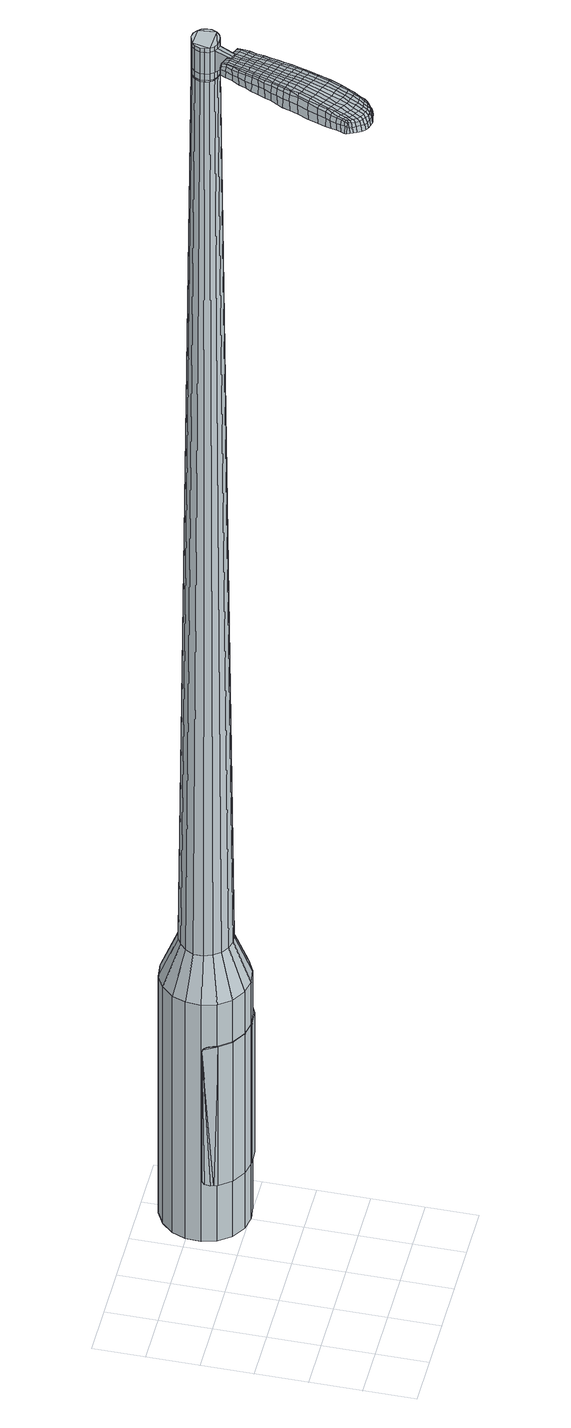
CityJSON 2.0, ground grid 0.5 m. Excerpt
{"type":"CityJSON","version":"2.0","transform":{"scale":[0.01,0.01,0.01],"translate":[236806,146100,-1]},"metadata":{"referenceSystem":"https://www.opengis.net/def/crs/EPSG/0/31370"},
"CityObjects":{
"object1":{"type":"GenericCityObject","attributes":{"cluster":555,"mean_distance_to_centroid":0.314,"new_centroid_x":236807.52,"new_centroid_y":146101.94,"mean_distance_to_camera":15.58,"H1":13.63,"H2":12.97,"Z_final":113.49,"cluster2":-1,"proj_x":236799.24,"proj_y":146098.52,"id_line":84734,"bearing_l":337.58,"distance":8.96,"orientation":"right","G_obj":247.58},"geometry":[{"type":"MultiSurface","lod":"2","boundaries":[[[0,1,2,3]],[[1,4,5,2]],[[4,6,7,5]],[[6,8,9,7]],[[8,10,11,9]],[[10,12,13,11]],[[12,14,15,13]],[[14,16,17,15]],[[16,18,19,17]],[[18,20,21,19]],[[20,22,23,21]],[[22,24,25,23]],[[24,26,27,25]],[[26,28,29,27]],[[28,30,31,29]],[[30,32,33,31]],[[32,34,35,33]],[[34,0,3,35]],[[36,37,38,39]],[[38,40,41,42]],[[41,43,42]],[[42,44,45,46]],[[45,47,46]],[[46,48,49,50]],[[49,51,50]],[[42,46,50,38]],[[50,52,39,38]],[[53,36,39]],[[2,5,7,35]],[[7,9,11,15]],[[11,13,15]],[[15,17,19,23]],[[19,21,23]],[[23,25,27,31]],[[27,29,31]],[[15,23,31,7]],[[31,33,35,7]],[[3,2,35]],[[1,0,54,55]],[[0,34,56,54]],[[34,32,57,56]],[[32,30,58,57]],[[30,28,59,58]],[[28,26,60,59]],[[26,24,61,60]],[[24,22,62,61]],[[22,20,63,62]],[[20,18,64,63]],[[18,16,65,64]],[[16,14,66,65]],[[14,12,67,66]],[[12,10,68,67]],[[10,8,69,68]],[[8,6,70,69]],[[6,4,71,70]],[[4,1,55,71]],[[55,54,72,73]],[[54,56,74,72]],[[56,57,75,74]],[[57,58,76,75]],[[58,59,77,76]],[[59,60,78,77]],[[60,61,79,78]],[[61,62,80,79]],[[62,63,81,80]],[[63,64,82,81]],[[64,65,83,82]],[[65,66,84,83]],[[66,67,85,84]],[[67,68,86,85]],[[68,69,87,86]],[[69,70,88,87]],[[70,71,89,88]],[[71,55,73,89]],[[90,91,92,93]],[[94,95,91,90]],[[75,96,95,94]],[[76,97,96,75]],[[98,99,97,76]],[[100,101,99,98]],[[79,102,101,100]],[[103,104,102,79]],[[81,105,104,103]],[[106,107,105,81]],[[108,109,107,106]],[[84,110,109,108]],[[85,111,110,84]],[[112,113,111,85]],[[87,114,113,112]],[[88,115,114,87]],[[89,116,115,88]],[[93,92,116,89]],[[117,118,119,120]],[[121,117,120,122]],[[123,121,122,124]],[[125,123,124,126]],[[127,125,126,128]],[[129,127,128,130]],[[131,129,130,132]],[[133,131,132,134]],[[135,133,134,136]],[[137,135,136,138]],[[139,137,138,140]],[[141,139,140,142]],[[143,141,142,144]],[[145,143,144,146]],[[147,145,146,148]],[[149,147,148,150]],[[73,72,90,93]],[[72,74,94,90]],[[74,75,94]],[[77,98,76]],[[77,78,100,98]],[[78,79,100]],[[80,103,79]],[[80,81,103]],[[82,106,81]],[[82,83,108,106]],[[83,84,108]],[[86,112,85]],[[86,87,112]],[[73,93,89]],[[151,152,92,91]],[[152,116,92]],[[153,113,114]],[[153,111,113]],[[154,109,110]],[[154,155,107,109]],[[155,105,107]],[[156,104,105]],[[156,102,104]],[[157,101,102]],[[157,158,99,101]],[[158,97,99]],[[159,95,96]],[[159,151,91,95]],[[39,52,149,160]],[[152,151,161,150]],[[53,39,160,118]],[[151,159,119,161]],[[36,53,118,117]],[[159,96,120,119]],[[37,36,117,121]],[[96,97,122,120]],[[38,37,121,123]],[[97,158,124,122]],[[40,38,123,125]],[[158,157,126,124]],[[41,40,125,127]],[[157,102,128,126]],[[43,41,127,129]],[[102,156,130,128]],[[42,43,129,131]],[[156,105,132,130]],[[44,42,131,133]],[[105,155,134,132]],[[45,44,133,135]],[[155,154,136,134]],[[47,45,135,137]],[[154,110,138,136]],[[46,47,137,139]],[[110,111,140,138]],[[48,46,139,141]],[[111,153,142,140]],[[49,48,141,143]],[[153,114,144,142]],[[51,49,143,145]],[[114,115,146,144]],[[50,51,145,147]],[[115,116,148,146]],[[52,50,147,149]],[[116,152,150,148]],[[149,150,162,163]],[[150,161,164,162]],[[161,119,165,164]],[[119,118,166,165]],[[118,160,167,166]],[[160,149,163,167]],[[168,169,170,171]],[[172,168,171,173]],[[168,172,174,175]],[[169,168,175,176]],[[177,178,179,180]],[[181,177,180,182]],[[177,181,183,184]],[[178,177,184,185]],[[186,187,188,189]],[[190,186,189,191]],[[186,190,192,193]],[[187,186,193,194]],[[195,196,197,198]],[[199,195,198,200]],[[195,199,201,202]],[[196,195,202,203]],[[204,205,206,207]],[[208,204,207,209]],[[204,208,210,211]],[[205,204,211,212]],[[213,214,215,216]],[[217,213,216,218]],[[213,217,219,220]],[[214,213,220,221]],[[222,223,224,225]],[[214,222,225,215]],[[222,214,221,226]],[[223,222,226,227]],[[228,229,230,231]],[[223,228,231,224]],[[228,223,227,232]],[[229,228,232,233]],[[234,172,173,235]],[[229,234,235,230]],[[234,229,233,236]],[[172,234,236,174]],[[237,238,239,240]],[[241,237,240,242]],[[237,241,243,244]],[[238,237,244,245]],[[246,247,248,249]],[[238,246,249,239]],[[246,238,245,250]],[[247,246,250,251]],[[252,253,254,255]],[[247,252,255,248]],[[252,247,251,256]],[[253,252,256,257]],[[258,259,260,261]],[[253,258,261,254]],[[258,253,257,262]],[[259,258,262,263]],[[264,169,176,265]],[[259,264,265,260]],[[264,259,263,266]],[[169,264,266,170]],[[267,268,269,270]],[[271,267,270,272]],[[267,271,273,274]],[[268,267,274,275]],[[276,277,278,279]],[[268,276,279,269]],[[276,268,275,280]],[[277,276,280,281]],[[282,283,284,285]],[[277,282,285,278]],[[282,277,281,286]],[[283,282,286,287]],[[288,181,182,289]],[[283,288,289,284]],[[288,283,287,290]],[[181,288,290,183]],[[291,292,293,294]],[[295,291,294,296]],[[291,295,297,298]],[[292,291,298,299]],[[300,301,302,303]],[[292,300,303,293]],[[300,292,299,304]],[[301,300,304,305]],[[306,307,308,309]],[[301,306,309,302]],[[306,301,305,310]],[[307,306,310,311]],[[312,313,314,315]],[[307,312,315,308]],[[312,307,311,316]],[[313,312,316,317]],[[318,178,185,319]],[[313,318,319,314]],[[318,313,317,320]],[[178,318,320,179]],[[321,207,206,322]],[[323,321,322,324]],[[321,323,325,326]],[[207,321,326,209]],[[327,323,324,328]],[[329,327,328,330]],[[327,329,331,332]],[[323,327,332,325]],[[333,329,330,334]],[[335,333,334,336]],[[333,335,337,338]],[[329,333,338,331]],[[339,335,336,340]],[[341,339,340,342]],[[339,341,343,344]],[[335,339,344,337]],[[345,341,342,346]],[[196,345,346,197]],[[345,196,203,347]],[[341,345,347,343]],[[348,349,194,193]],[[350,348,193,192]],[[348,350,351,352]],[[349,348,352,353]],[[354,355,353,352]],[[356,354,352,351]],[[354,356,357,358]],[[355,354,358,359]],[[360,361,359,358]],[[362,360,358,357]],[[360,362,363,364]],[[361,360,364,365]],[[366,367,365,364]],[[368,366,364,363]],[[366,368,201,199]],[[367,366,199,200]],[[369,370,371,372]],[[271,369,372,273]],[[369,271,272,373]],[[370,369,373,374]],[[375,190,191,376]],[[370,375,376,371]],[[375,370,374,377]],[[190,375,377,192]],[[378,379,380,381]],[[217,378,381,219]],[[378,217,218,382]],[[379,378,382,383]],[[384,385,386,387]],[[379,384,387,380]],[[384,379,383,388]],[[385,384,388,389]],[[390,187,194,391]],[[385,390,391,386]],[[390,385,389,392]],[[187,390,392,188]],[[393,394,395,396]],[[175,393,396,176]],[[393,175,174,397]],[[394,393,397,398]],[[399,400,401,402]],[[394,399,402,395]],[[399,394,398,403]],[[400,399,403,404]],[[405,198,197,406]],[[400,405,406,401]],[[405,400,404,407]],[[198,405,407,200]],[[408,409,410,411]],[[180,408,411,182]],[[408,180,179,412]],[[409,408,412,413]],[[414,202,201,415]],[[409,414,415,410]],[[414,409,413,416]],[[202,414,416,203]],[[417,418,419,420]],[[295,417,420,297]],[[417,295,296,421]],[[418,417,421,422]],[[423,208,209,424]],[[418,423,424,419]],[[423,418,422,425]],[[208,423,425,210]],[[426,427,428,429]],[[241,426,429,243]],[[426,241,242,430]],[[427,426,430,431]],[[432,433,434,435]],[[427,432,435,428]],[[432,427,431,436]],[[433,432,436,437]],[[438,205,212,439]],[[433,438,439,434]],[[438,433,437,440]],[[205,438,440,206]],[[441,442,431,430]],[[240,441,430,242]],[[441,240,239,443]],[[442,441,443,444]],[[445,446,437,436]],[[442,445,436,431]],[[445,442,444,447]],[[446,445,447,448]],[[449,322,206,440]],[[446,449,440,437]],[[449,446,448,450]],[[322,449,450,324]],[[451,452,453,454]],[[298,451,454,299]],[[451,298,297,420]],[[452,451,420,419]],[[455,326,325,456]],[[452,455,456,453]],[[455,452,419,424]],[[326,455,424,209]],[[457,458,444,443]],[[249,457,443,239]],[[457,249,248,459]],[[458,457,459,460]],[[461,462,448,447]],[[458,461,447,444]],[[461,458,460,463]],[[462,461,463,464]],[[465,328,324,450]],[[462,465,450,448]],[[465,462,464,466]],[[328,465,466,330]],[[467,468,469,470]],[[304,467,470,305]],[[467,304,299,454]],[[468,467,454,453]],[[471,332,331,472]],[[468,471,472,469]],[[471,468,453,456]],[[332,471,456,325]],[[473,474,460,459]],[[255,473,459,248]],[[473,255,254,475]],[[474,473,475,476]],[[477,478,464,463]],[[474,477,463,460]],[[477,474,476,479]],[[478,477,479,480]],[[481,334,330,466]],[[478,481,466,464]],[[481,478,480,482]],[[334,481,482,336]],[[483,484,485,486]],[[310,483,486,311]],[[483,310,305,470]],[[484,483,470,469]],[[487,338,337,488]],[[484,487,488,485]],[[487,484,469,472]],[[338,487,472,331]],[[489,490,476,475]],[[261,489,475,254]],[[489,261,260,491]],[[490,489,491,492]],[[493,494,480,479]],[[490,493,479,476]],[[493,490,492,495]],[[494,493,495,496]],[[497,340,336,482]],[[494,497,482,480]],[[497,494,496,498]],[[340,497,498,342]],[[499,500,501,502]],[[316,499,502,317]],[[499,316,311,486]],[[500,499,486,485]],[[503,344,343,504]],[[500,503,504,501]],[[503,500,485,488]],[[344,503,488,337]],[[505,506,492,491]],[[265,505,491,260]],[[505,265,176,396]],[[506,505,396,395]],[[507,508,496,495]],[[506,507,495,492]],[[507,506,395,402]],[[508,507,402,401]],[[509,346,342,498]],[[508,509,498,496]],[[509,508,401,406]],[[346,509,406,197]],[[510,511,413,412]],[[320,510,412,179]],[[510,320,317,502]],[[511,510,502,501]],[[512,347,203,416]],[[511,512,416,413]],[[512,511,501,504]],[[347,512,504,343]],[[513,514,374,373]],[[270,513,373,272]],[[513,270,269,515]],[[514,513,515,516]],[[517,350,192,377]],[[514,517,377,374]],[[517,514,516,518]],[[350,517,518,351]],[[519,520,521,522]],[[220,519,522,221]],[[519,220,219,381]],[[520,519,381,380]],[[523,524,525,526]],[[520,523,526,521]],[[523,520,380,387]],[[524,523,387,386]],[[527,349,353,528]],[[524,527,528,525]],[[527,524,386,391]],[[349,527,391,194]],[[529,530,516,515]],[[279,529,515,269]],[[529,279,278,531]],[[530,529,531,532]],[[533,356,351,518]],[[530,533,518,516]],[[533,530,532,534]],[[356,533,534,357]],[[535,536,537,538]],[[226,535,538,227]],[[535,226,221,522]],[[536,535,522,521]],[[539,540,541,542]],[[536,539,542,537]],[[539,536,521,526]],[[540,539,526,525]],[[543,355,359,544]],[[540,543,544,541]],[[543,540,525,528]],[[355,543,528,353]],[[545,546,532,531]],[[285,545,531,278]],[[545,285,284,547]],[[546,545,547,548]],[[549,362,357,534]],[[546,549,534,532]],[[549,546,548,550]],[[362,549,550,363]],[[551,552,553,554]],[[232,551,554,233]],[[551,232,227,538]],[[552,551,538,537]],[[555,556,557,558]],[[552,555,558,553]],[[555,552,537,542]],[[556,555,542,541]],[[559,361,365,560]],[[556,559,560,557]],[[559,556,541,544]],[[361,559,544,359]],[[561,562,548,547]],[[289,561,547,284]],[[561,289,182,411]],[[562,561,411,410]],[[563,368,363,550]],[[562,563,550,548]],[[563,562,410,415]],[[368,563,415,201]],[[564,565,398,397]],[[236,564,397,174]],[[564,236,233,554]],[[565,564,554,553]],[[566,567,404,403]],[[565,566,403,398]],[[566,565,553,558]],[[567,566,558,557]],[[568,367,200,407]],[[567,568,407,404]],[[568,567,557,560]],[[367,568,560,365]],[[569,570,571,572]],[[572,571,573,574]],[[575,573,571,576]],[[576,571,570,577]],[[578,579,580,581]],[[581,580,582,583]],[[584,582,580,585]],[[585,580,579,586]],[[587,588,589,590]],[[590,589,591,592]],[[593,591,589,594]],[[594,589,588,595]],[[596,597,598,599]],[[599,598,600,601]],[[602,600,598,603]],[[603,598,597,604]],[[605,606,607,608]],[[608,607,609,610]],[[611,609,607,612]],[[612,607,606,613]],[[614,615,616,617]],[[617,616,618,619]],[[620,618,616,621]],[[621,616,615,622]],[[623,624,625,626]],[[626,625,615,614]],[[622,615,625,627]],[[627,625,624,628]],[[629,630,631,632]],[[632,631,624,623]],[[628,624,631,633]],[[633,631,630,634]],[[574,573,635,636]],[[636,635,630,629]],[[634,630,635,637]],[[637,635,573,575]],[[638,639,640,641]],[[641,640,642,643]],[[644,642,640,645]],[[645,640,639,646]],[[647,648,649,650]],[[650,649,639,638]],[[646,639,649,651]],[[651,649,648,652]],[[653,654,655,656]],[[656,655,648,647]],[[652,648,655,657]],[[657,655,654,658]],[[659,660,661,662]],[[662,661,654,653]],[[658,654,661,663]],[[663,661,660,664]],[[577,570,665,666]],[[666,665,660,659]],[[664,660,665,667]],[[667,665,570,569]],[[668,669,670,671]],[[671,670,672,673]],[[674,672,670,675]],[[675,670,669,676]],[[677,678,679,680]],[[680,679,669,668]],[[676,669,679,681]],[[681,679,678,682]],[[683,684,685,686]],[[686,685,678,677]],[[682,678,685,687]],[[687,685,684,688]],[[583,582,689,690]],[[690,689,684,683]],[[688,684,689,691]],[[691,689,582,584]],[[692,693,694,695]],[[695,694,696,697]],[[698,696,694,699]],[[699,694,693,700]],[[701,702,703,704]],[[704,703,693,692]],[[700,693,703,705]],[[705,703,702,706]],[[707,708,709,710]],[[710,709,702,701]],[[706,702,709,711]],[[711,709,708,712]],[[713,714,715,716]],[[716,715,708,707]],[[712,708,715,717]],[[717,715,714,718]],[[586,579,719,720]],[[720,719,714,713]],[[718,714,719,721]],[[721,719,579,578]],[[605,608,722,723]],[[723,722,724,725]],[[726,724,722,166]],[[166,722,608,610]],[[725,724,727,728]],[[728,727,729,730]],[[731,729,727,732]],[[732,727,724,726]],[[730,729,733,734]],[[734,733,735,736]],[[737,735,733,738]],[[738,733,729,731]],[[736,735,739,740]],[[740,739,741,742]],[[743,741,739,744]],[[744,739,735,737]],[[742,741,745,746]],[[746,745,597,596]],[[604,597,745,747]],[[747,745,741,743]],[[595,748,749,594]],[[594,749,750,593]],[[751,750,749,752]],[[752,749,748,753]],[[753,754,755,752]],[[752,755,756,751]],[[757,756,755,758]],[[758,755,754,759]],[[759,760,761,758]],[[758,761,762,757]],[[763,762,761,764]],[[764,761,760,765]],[[765,766,767,764]],[[764,767,768,763]],[[602,768,767,600]],[[600,767,766,601]],[[769,770,771,772]],[[772,771,672,674]],[[673,672,771,773]],[[773,771,770,774]],[[592,591,775,776]],[[776,775,770,769]],[[774,770,775,777]],[[777,775,591,593]],[[778,779,780,781]],[[781,780,618,620]],[[619,618,780,782]],[[782,780,779,783]],[[784,785,786,787]],[[787,786,779,778]],[[783,779,786,788]],[[788,786,785,789]],[[595,588,790,791]],[[791,790,785,784]],[[789,785,790,792]],[[792,790,588,587]],[[793,794,795,796]],[[796,795,576,577]],[[575,576,795,797]],[[797,795,794,798]],[[799,800,801,802]],[[802,801,794,793]],[[798,794,801,803]],[[803,801,800,804]],[[596,599,805,806]],[[806,805,800,799]],[[804,800,805,807]],[[807,805,599,601]],[[808,809,810,811]],[[811,810,581,583]],[[578,581,810,812]],[[812,810,809,813]],[[602,603,814,815]],[[815,814,809,808]],[[813,809,814,816]],[[816,814,603,604]],[[817,818,819,820]],[[820,819,696,698]],[[697,696,819,821]],[[821,819,818,822]],[[610,609,823,824]],[[824,823,818,817]],[[822,818,823,825]],[[825,823,609,611]],[[826,827,828,829]],[[829,828,642,644]],[[643,642,828,830]],[[830,828,827,831]],[[832,833,834,835]],[[835,834,827,826]],[[831,827,834,836]],[[836,834,833,837]],[[613,606,838,839]],[[839,838,833,832]],[[837,833,838,840]],[[840,838,606,605]],[[831,841,842,830]],[[830,842,641,643]],[[638,641,842,843]],[[843,842,841,844]],[[837,845,846,836]],[[836,846,841,831]],[[844,841,846,847]],[[847,846,845,848]],[[605,723,849,840]],[[840,849,845,837]],[[848,845,849,850]],[[850,849,723,725]],[[851,852,853,854]],[[854,853,699,700]],[[698,699,853,820]],[[820,853,852,817]],[[726,166,855,856]],[[856,855,852,851]],[[817,852,855,824]],[[824,855,166,610]],[[844,857,858,843]],[[843,858,650,638]],[[647,650,858,859]],[[859,858,857,860]],[[848,861,862,847]],[[847,862,857,844]],[[860,857,862,863]],[[863,862,861,864]],[[725,728,865,850]],[[850,865,861,848]],[[864,861,865,866]],[[866,865,728,730]],[[867,868,869,870]],[[870,869,705,706]],[[700,705,869,854]],[[854,869,868,851]],[[731,732,871,872]],[[872,871,868,867]],[[851,868,871,856]],[[856,871,732,726]],[[860,873,874,859]],[[859,874,656,647]],[[653,656,874,875]],[[875,874,873,876]],[[864,877,878,863]],[[863,878,873,860]],[[876,873,878,879]],[[879,878,877,880]],[[730,734,881,866]],[[866,881,877,864]],[[880,877,881,882]],[[882,881,734,736]],[[883,884,885,886]],[[886,885,711,712]],[[706,711,885,870]],[[870,885,884,867]],[[737,738,887,888]],[[888,887,884,883]],[[867,884,887,872]],[[872,887,738,731]],[[876,889,890,875]],[[875,890,662,653]],[[659,662,890,891]],[[891,890,889,892]],[[880,893,894,879]],[[879,894,889,876]],[[892,889,894,895]],[[895,894,893,896]],[[736,740,897,882]],[[882,897,893,880]],[[896,893,897,898]],[[898,897,740,742]],[[899,900,901,902]],[[902,901,717,718]],[[712,717,901,886]],[[886,901,900,883]],[[743,744,903,904]],[[904,903,900,899]],[[883,900,903,888]],[[888,903,744,737]],[[892,905,906,891]],[[891,906,666,659]],[[577,666,906,796]],[[796,906,905,793]],[[896,907,908,895]],[[895,908,905,892]],[[793,905,908,802]],[[802,908,907,799]],[[742,746,909,898]],[[898,909,907,896]],[[799,907,909,806]],[[806,909,746,596]],[[813,910,911,812]],[[812,911,721,578]],[[718,721,911,902]],[[902,911,910,899]],[[604,747,912,816]],[[816,912,910,813]],[[899,910,912,904]],[[904,912,747,743]],[[774,913,914,773]],[[773,914,671,673]],[[668,671,914,915]],[[915,914,913,916]],[[593,750,917,777]],[[777,917,913,774]],[[916,913,917,918]],[[918,917,750,751]],[[919,920,921,922]],[[922,921,621,622]],[[620,621,921,781]],[[781,921,920,778]],[[923,924,925,926]],[[926,925,920,919]],[[778,920,925,787]],[[787,925,924,784]],[[753,748,927,928]],[[928,927,924,923]],[[784,924,927,791]],[[791,927,748,595]],[[916,929,930,915]],[[915,930,680,668]],[[677,680,930,931]],[[931,930,929,932]],[[751,756,933,918]],[[918,933,929,916]],[[932,929,933,934]],[[934,933,756,757]],[[935,936,937,938]],[[938,937,627,628]],[[622,627,937,922]],[[922,937,936,919]],[[939,940,941,942]],[[942,941,936,935]],[[919,936,941,926]],[[926,941,940,923]],[[759,754,943,944]],[[944,943,940,939]],[[923,940,943,928]],[[928,943,754,753]],[[932,945,946,931]],[[931,946,686,677]],[[683,686,946,947]],[[947,946,945,948]],[[757,762,949,934]],[[934,949,945,932]],[[948,945,949,950]],[[950,949,762,763]],[[951,952,953,954]],[[954,953,633,634]],[[628,633,953,938]],[[938,953,952,935]],[[955,956,957,958]],[[958,957,952,951]],[[935,952,957,942]],[[942,957,956,939]],[[765,760,959,960]],[[960,959,956,955]],[[939,956,959,944]],[[944,959,760,759]],[[948,961,962,947]],[[947,962,690,683]],[[583,690,962,811]],[[811,962,961,808]],[[763,768,963,950]],[[950,963,961,948]],[[808,961,963,815]],[[815,963,768,602]],[[798,964,965,797]],[[797,965,637,575]],[[634,637,965,954]],[[954,965,964,951]],[[804,966,967,803]],[[803,967,964,798]],[[951,964,967,958]],[[958,967,966,955]],[[601,766,968,807]],[[807,968,966,804]],[[955,966,968,960]],[[960,968,766,765]],[[569,572,171,170]],[[572,574,173,171]],[[584,585,184,183]],[[585,586,185,184]],[[587,590,189,188]],[[590,592,191,189]],[[611,612,211,210]],[[612,613,212,211]],[[614,617,216,215]],[[617,619,218,216]],[[623,626,225,224]],[[626,614,215,225]],[[629,632,231,230]],[[632,623,224,231]],[[574,636,235,173]],[[636,629,230,235]],[[644,645,244,243]],[[645,646,245,244]],[[646,651,250,245]],[[651,652,251,250]],[[652,657,256,251]],[[657,658,257,256]],[[658,663,262,257]],[[663,664,263,262]],[[664,667,266,263]],[[667,569,170,266]],[[674,675,274,273]],[[675,676,275,274]],[[676,681,280,275]],[[681,682,281,280]],[[682,687,286,281]],[[687,688,287,286]],[[688,691,290,287]],[[691,584,183,290]],[[692,695,294,293]],[[695,697,296,294]],[[701,704,303,302]],[[704,692,293,303]],[[707,710,309,308]],[[710,701,302,309]],[[713,716,315,314]],[[716,707,308,315]],[[586,720,319,185]],[[720,713,314,319]],[[769,772,372,371]],[[772,674,273,372]],[[592,776,376,191]],[[776,769,371,376]],[[619,782,382,218]],[[782,783,383,382]],[[783,788,388,383]],[[788,789,389,388]],[[789,792,392,389]],[[792,587,188,392]],[[697,821,421,296]],[[821,822,422,421]],[[822,825,425,422]],[[825,611,210,425]],[[826,829,429,428]],[[829,644,243,429]],[[832,835,435,434]],[[835,826,428,435]],[[613,839,439,212]],[[839,832,434,439]],[[969,970,971,972]],[[973,974,972,971]],[[975,976,977,978]],[[979,980,981,982]],[[970,983,984,971]],[[985,973,971,984]],[[986,975,978,987]],[[988,989,980,979]],[[983,990,991,984]],[[991,992,985,984]],[[993,986,987,994]],[[995,989,988,996]],[[990,997,998,991]],[[998,999,992,991]],[[1000,993,994,1001]],[[1002,995,996,1003]],[[1004,1005,1006,1007]],[[1008,1009,1005,1004]],[[1008,1010,1011,1009]],[[1010,1012,1013,1011]],[[1014,1015,1016,1017]],[[1018,1019,1015,1014]],[[1020,1021,1019,1018]],[[1022,1023,1021,1020]],[[1017,1006,1005,1014]],[[1014,1005,1009,1018]],[[1009,1011,1020,1018]],[[1011,1013,1022,1020]],[[978,977,974,973]],[[987,978,973,985]],[[992,994,987,985]],[[999,1001,994,992]],[[979,982,976,975]],[[988,979,975,986]],[[996,988,986,993]],[[1003,996,993,1000]],[[980,1004,1007,981]],[[989,1008,1004,980]],[[1010,1008,989,995]],[[1012,1010,995,1002]],[[1024,1025,1026,1027]],[[1026,1028,1029,1030]],[[1026,1030,1031,1032]],[[1026,1032,1027]],[[1033,1024,1027,1034]],[[1035,1034,1027,1036]],[[1037,1036,1027]],[[1038,1026,1025,1039]],[[1040,1038,1039,1041]],[[1042,1040,1041,1043]],[[1044,1042,1043,1045]],[[1046,1044,1045,1047]],[[1047,1048,1049,1050]],[[1047,1050,1051,1052]],[[1047,1052,1053,1054]],[[1053,1055,1056,1057]],[[1053,1057,1058,1059]],[[1053,1059,1054]],[[1047,1054,1046]],[[1060,1061,1025,1024]],[[1062,1063,1028,1026]],[[1064,1065,1037,1027]],[[1061,1066,1039,1025]],[[1067,1062,1026,1038]],[[1066,1068,1041,1039]],[[1069,1067,1038,1040]],[[1068,1070,1043,1041]],[[1071,1069,1040,1042]],[[1070,1072,1045,1043]],[[1073,1071,1042,1044]],[[1072,1074,1047,1045]],[[1075,1073,1044,1046]],[[1074,1076,1048,1047]],[[1077,1078,1055,1053]],[[1079,1075,1046,1054]],[[1049,1048,1076,1080]],[[1050,1049,1080,1081]],[[1051,1050,1081,1082]],[[1052,1051,1082,1083]],[[1053,1052,1083,1077]],[[1084,1060,1024,1033]],[[1085,1084,1033,1034]],[[1086,1085,1034,1035]],[[1087,1086,1035,1036]],[[1065,1087,1036,1037]],[[1029,1028,1063,1088]],[[1056,1055,1078,1089]],[[1030,1029,1088,1090]],[[1031,1030,1090,1091]],[[1032,1031,1091,1092]],[[1027,1032,1092,1064]],[[1057,1056,1089,1093]],[[1058,1057,1093,1094]],[[1059,1058,1094,1095]],[[1054,1059,1095,1079]]]}]}
},
"vertices":[
[137,152,384],[124,160,384],[124,160,96],[137,152,96],[115,172,384],[115,172,96],[111,186,384],[111,186,96],[112,201,384],[112,201,96],[117,214,384],[117,214,96],[127,225,384],[127,225,96],[140,232,384],[140,232,96],[155,234,384],[155,234,96],[169,231,384],[169,231,96],[181,223,384],[181,223,96],[190,211,384],[190,211,96],[195,197,384],[195,197,96],[194,182,384],[194,182,96],[189,169,384],[189,169,96],[179,158,384],[179,158,96],[166,151,384],[166,151,96],[151,149,384],[151,149,96],[157,179,1524],[161,181,1524],[164,184,1524],[148,179,1524],[166,189,1524],[166,193,1524],[162,201,1524],[165,198,1524],[158,204,1524],[153,205,1524],[145,202,1524],[149,204,1524],[142,199,1524],[140,194,1524],[141,185,1524],[140,190,1524],[144,181,1524],[152,178,1524],[143,168,429],[136,173,429],[152,166,429],[160,167,429],[168,171,429],[174,178,429],[177,186,429],[178,195,429],[175,203,429],[170,210,429],[162,215,429],[154,217,429],[145,215,429],[138,211,429],[132,205,429],[128,197,429],[128,188,429],[131,180,429],[148,179,1483],[144,181,1483],[152,178,1483],[157,179,1483],[161,181,1483],[164,184,1483],[166,189,1483],[166,193,1483],[165,198,1483],[162,201,1483],[158,204,1483],[153,205,1483],[149,204,1483],[145,202,1483],[142,199,1483],[140,194,1483],[140,190,1483],[141,185,1483],[148,180,1483],[148,180,1485],[144,182,1485],[144,182,1483],[152,179,1483],[152,179,1485],[157,179,1485],[161,181,1485],[164,185,1483],[164,185,1485],[165,189,1483],[165,189,1485],[166,193,1485],[164,197,1483],[164,197,1485],[162,201,1485],[158,203,1483],[158,203,1485],[153,204,1483],[153,204,1485],[149,204,1485],[145,202,1485],[142,198,1483],[142,198,1485],[140,194,1485],[140,190,1485],[141,185,1485],[157,179,1519],[152,178,1519],[152,178,1493],[157,179,1493],[161,181,1519],[161,181,1493],[164,184,1519],[164,184,1493],[166,189,1519],[166,189,1493],[166,193,1519],[166,193,1493],[165,198,1519],[165,198,1493],[162,201,1519],[162,201,1493],[158,204,1519],[158,204,1493],[153,205,1519],[153,205,1493],[149,204,1519],[149,204,1493],[145,202,1519],[145,202,1493],[142,199,1519],[142,199,1493],[140,194,1519],[140,194,1493],[140,190,1519],[140,190,1493],[141,185,1519],[141,185,1493],[144,181,1519],[144,181,1493],[148,179,1485],[144,181,1485],[142,199,1485],[153,205,1485],[158,204,1485],[165,198,1485],[166,189,1485],[164,184,1485],[152,178,1485],[148,179,1519],[148,179,1493],[138,163,1513],[138,163,1518],[141,162,1513],[144,160,1513],[144,160,1518],[141,162,1518],[94,101,1519],[97,107,1518],[95,107,1509],[92,100,1510],[91,93,1519],[89,92,1510],[93,93,1526],[96,101,1525],[99,107,1525],[130,86,1519],[132,92,1518],[131,94,1525],[129,87,1525],[127,78,1519],[126,79,1526],[128,76,1510],[131,84,1510],[133,91,1509],[86,25,1519],[82,26,1519],[82,25,1513],[85,24,1513],[90,24,1519],[90,23,1513],[90,26,1524],[86,26,1524],[83,28,1524],[114,93,1530],[117,100,1529],[114,101,1529],[111,94,1530],[110,85,1531],[107,86,1531],[114,83,1530],[117,92,1530],[120,99,1529],[144,168,1512],[142,169,1512],[142,168,1517],[144,167,1517],[147,167,1512],[147,166,1517],[147,166,1506],[144,167,1506],[142,168,1506],[73,45,1519],[74,49,1519],[72,48,1512],[71,45,1512],[73,43,1518],[71,43,1512],[74,43,1522],[74,45,1523],[75,48,1524],[75,53,1519],[77,59,1519],[75,58,1512],[74,53,1512],[77,53,1524],[78,59,1525],[79,64,1519],[82,72,1519],[80,71,1511],[77,64,1511],[80,64,1526],[83,72,1526],[86,82,1519],[84,81,1510],[88,82,1526],[126,167,1513],[123,160,1513],[124,161,1518],[128,167,1517],[129,172,1512],[129,171,1516],[128,172,1506],[125,167,1507],[122,160,1507],[120,154,1514],[116,147,1515],[118,147,1520],[121,154,1519],[118,153,1507],[115,146,1507],[113,140,1515],[110,133,1516],[112,134,1522],[115,140,1521],[111,140,1508],[108,133,1508],[107,127,1517],[103,120,1517],[105,120,1524],[108,127,1523],[105,126,1508],[102,120,1509],[100,114,1518],[102,114,1524],[98,113,1509],[106,31,1519],[107,34,1519],[106,35,1524],[105,32,1523],[104,29,1518],[104,30,1522],[105,28,1512],[107,30,1512],[108,33,1512],[110,38,1519],[112,43,1519],[111,44,1525],[109,39,1524],[111,37,1512],[113,42,1512],[115,49,1519],[118,56,1519],[117,57,1526],[114,50,1526],[116,47,1511],[119,54,1511],[122,67,1519],[121,68,1526],[123,65,1510],[154,155,1513],[152,148,1513],[152,147,1507],[155,154,1507],[156,161,1512],[156,160,1506],[155,160,1516],[153,157,1517],[151,149,1518],[149,141,1514],[147,134,1515],[148,133,1507],[150,140,1507],[148,142,1519],[146,135,1520],[144,127,1515],[142,120,1516],[143,118,1508],[145,126,1508],[143,128,1521],[141,121,1522],[140,113,1517],[137,106,1517],[138,104,1509],[140,111,1508],[139,114,1523],[136,108,1524],[135,99,1518],[136,97,1509],[134,101,1524],[142,162,1519],[139,163,1519],[139,155,1520],[137,156,1520],[142,154,1520],[144,161,1519],[136,148,1522],[134,149,1522],[133,141,1523],[131,142,1523],[136,140,1523],[139,147,1521],[131,134,1524],[128,135,1524],[128,127,1525],[125,128,1525],[131,126,1525],[133,133,1524],[125,120,1526],[122,122,1526],[122,114,1527],[119,115,1527],[125,112,1527],[128,119,1526],[119,107,1528],[116,108,1528],[123,105,1528],[87,29,1527],[84,30,1527],[91,28,1526],[93,32,1527],[89,33,1528],[86,35,1528],[92,39,1529],[88,40,1529],[96,38,1528],[98,45,1530],[94,46,1530],[91,47,1530],[97,52,1531],[94,54,1531],[101,51,1530],[105,60,1531],[101,61,1531],[97,62,1531],[106,73,1531],[102,74,1531],[109,71,1531],[102,27,1518],[100,26,1519],[100,25,1513],[103,26,1513],[102,29,1523],[100,28,1523],[95,25,1519],[95,24,1513],[95,26,1524],[73,41,1518],[73,38,1518],[74,39,1523],[74,42,1523],[71,40,1513],[72,37,1513],[75,35,1519],[77,31,1519],[77,32,1524],[76,36,1523],[74,34,1513],[76,30,1513],[79,28,1519],[80,30,1524],[79,27,1513],[98,101,1528],[99,100,1528],[102,106,1528],[101,107,1527],[94,93,1528],[96,92,1529],[102,98,1529],[105,97,1530],[108,104,1529],[105,105,1528],[98,90,1529],[101,89,1530],[108,96,1530],[111,102,1529],[104,87,1531],[127,88,1528],[125,89,1529],[122,81,1529],[124,80,1528],[130,95,1527],[128,96,1528],[121,90,1529],[118,82,1530],[124,97,1528],[155,163,1512],[154,164,1512],[153,163,1517],[154,162,1517],[156,162,1506],[154,163,1506],[151,165,1512],[150,164,1517],[151,164,1506],[131,173,1512],[132,173,1512],[131,172,1506],[130,173,1506],[131,172,1517],[132,172,1517],[135,172,1512],[137,171,1512],[136,170,1506],[134,171,1506],[134,171,1517],[137,170,1517],[139,170,1512],[139,169,1506],[139,169,1517],[129,167,1519],[130,167,1519],[126,160,1520],[127,160,1520],[132,166,1519],[135,165,1519],[129,159,1520],[132,158,1520],[137,164,1519],[134,157,1520],[152,157,1519],[151,158,1519],[148,151,1520],[150,150,1520],[148,159,1519],[145,152,1520],[122,154,1521],[124,153,1521],[119,147,1522],[121,146,1522],[126,152,1521],[129,151,1521],[123,145,1522],[126,144,1523],[131,150,1522],[128,143,1523],[147,143,1521],[145,144,1521],[143,137,1522],[145,136,1522],[142,145,1521],[140,138,1522],[116,140,1523],[118,139,1523],[113,133,1524],[115,133,1524],[120,139,1523],[123,137,1524],[117,132,1525],[120,131,1525],[125,136,1524],[122,130,1525],[142,129,1523],[140,130,1523],[138,123,1524],[140,122,1524],[137,131,1524],[134,124,1525],[110,127,1525],[112,126,1525],[107,120,1526],[108,119,1526],[114,125,1526],[117,124,1526],[111,118,1527],[114,117,1527],[119,123,1526],[117,116,1527],[137,115,1525],[135,116,1525],[133,109,1526],[135,108,1526],[132,118,1526],[129,111,1527],[104,114,1527],[105,113,1527],[108,112,1527],[111,110,1528],[114,109,1528],[132,102,1527],[130,102,1527],[127,104,1528],[103,31,1525],[101,30,1525],[105,34,1526],[102,33,1526],[96,29,1526],[98,33,1527],[75,44,1525],[75,41,1525],[77,45,1526],[76,47,1525],[77,38,1525],[78,35,1526],[80,39,1527],[78,42,1526],[81,32,1526],[83,37,1527],[107,39,1526],[105,38,1527],[110,44,1527],[107,44,1528],[100,38,1528],[103,44,1529],[77,52,1526],[78,50,1527],[81,56,1528],[79,58,1527],[80,47,1527],[82,45,1528],[85,51,1529],[82,54,1528],[85,42,1528],[88,49,1530],[112,50,1528],[110,50,1529],[116,58,1528],[113,58,1529],[106,50,1529],[109,59,1530],[82,63,1528],[83,62,1528],[86,70,1529],[85,71,1528],[85,60,1529],[87,58,1530],[91,66,1530],[88,68,1530],[90,56,1530],[94,64,1531],[120,69,1529],[118,69,1529],[114,70,1530],[89,82,1528],[91,81,1529],[93,79,1530],[96,77,1530],[99,76,1531],[97,106,1509],[99,106,1518],[96,100,1518],[94,99,1509],[93,92,1519],[91,91,1510],[94,92,1525],[98,100,1525],[101,107,1525],[129,94,1525],[130,93,1518],[128,86,1518],[127,88,1525],[125,78,1519],[124,80,1525],[126,77,1510],[129,85,1509],[131,91,1509],[83,27,1513],[83,28,1519],[86,27,1519],[86,26,1513],[90,26,1519],[90,25,1513],[90,28,1524],[87,28,1524],[84,29,1524],[114,101,1528],[116,100,1528],[114,93,1529],[111,94,1529],[110,84,1529],[107,86,1529],[114,83,1529],[117,92,1529],[120,98,1528],[141,166,1516],[141,167,1512],[144,166,1512],[143,165,1516],[146,165,1512],[146,164,1516],[146,164,1506],[143,165,1506],[141,166,1506],[74,48,1512],[76,48,1519],[75,45,1518],[73,45,1512],[75,43,1518],[73,43,1512],[76,43,1522],[76,45,1523],[77,48,1523],[77,58,1512],[79,58,1519],[77,53,1519],[75,52,1512],[78,53,1524],[80,58,1525],[82,70,1511],[84,71,1519],[81,64,1519],[79,63,1511],[82,64,1525],[85,71,1526],[88,81,1519],[86,81,1510],[90,82,1526],[126,160,1518],[125,159,1513],[128,166,1513],[129,166,1517],[130,171,1512],[131,170,1515],[129,170,1506],[127,166,1506],[123,159,1507],[120,146,1520],[118,146,1514],[121,153,1514],[123,153,1519],[120,152,1507],[117,145,1507],[113,133,1522],[112,133,1516],[115,139,1515],[116,139,1521],[113,139,1508],[110,132,1508],[107,120,1523],[105,119,1517],[108,126,1516],[110,126,1522],[107,125,1508],[103,119,1508],[102,113,1517],[104,113,1524],[100,112,1509],[105,36,1523],[106,35,1519],[104,32,1518],[103,33,1523],[103,31,1518],[102,31,1522],[104,29,1512],[105,31,1512],[107,34,1512],[110,45,1525],[111,44,1519],[108,39,1519],[107,40,1524],[109,38,1512],[111,43,1512],[115,58,1526],[116,57,1519],[113,50,1519],[112,51,1525],[114,48,1511],[117,55,1511],[121,67,1519],[120,69,1526],[121,66,1510],[151,148,1507],[150,149,1513],[152,156,1513],[153,155,1506],[154,161,1512],[154,160,1506],[153,160,1515],[152,157,1517],[149,150,1518],[146,133,1507],[145,135,1514],[147,142,1514],[148,140,1507],[147,143,1519],[144,136,1520],[141,119,1508],[140,121,1516],[143,128,1515],[143,126,1508],[142,129,1521],[139,122,1522],[136,105,1508],[135,107,1517],[138,114,1516],[139,112,1508],[137,115,1522],[134,108,1523],[133,100,1517],[134,98,1509],[132,101,1524],[141,161,1518],[139,162,1518],[139,154,1519],[136,155,1519],[141,153,1519],[136,147,1520],[134,148,1520],[133,141,1521],[131,142,1521],[136,139,1521],[139,146,1520],[130,134,1523],[128,135,1523],[127,127,1524],[125,128,1524],[130,126,1524],[133,132,1523],[125,120,1525],[122,121,1525],[122,113,1526],[119,114,1526],[125,112,1526],[128,119,1525],[119,106,1527],[116,107,1527],[122,105,1527],[85,31,1526],[88,30,1526],[91,30,1525],[93,33,1526],[89,34,1526],[86,35,1526],[89,41,1528],[92,40,1528],[95,39,1527],[98,45,1528],[94,46,1529],[91,48,1529],[94,54,1530],[97,53,1530],[101,52,1529],[104,60,1530],[101,61,1530],[97,62,1530],[102,74,1530],[105,73,1530],[109,72,1530],[100,27,1513],[99,28,1518],[102,29,1518],[102,28,1512],[101,31,1523],[99,30,1523],[95,27,1519],[95,26,1513],[95,28,1523],[76,40,1523],[75,39,1518],[75,41,1518],[76,42,1523],[73,41,1512],[74,38,1512],[79,34,1523],[78,33,1519],[77,36,1519],[77,37,1523],[76,35,1513],[78,32,1513],[81,30,1519],[81,31,1524],[80,29,1513],[103,106,1527],[100,99,1527],[99,100,1527],[102,106,1526],[95,92,1527],[96,91,1528],[108,103,1528],[105,97,1528],[102,98,1528],[105,105,1527],[99,90,1528],[101,88,1529],[108,95,1529],[111,102,1528],[104,87,1529],[121,81,1528],[125,89,1527],[126,88,1527],[123,80,1527],[129,95,1526],[127,95,1527],[121,90,1528],[118,82,1528],[123,97,1527],[152,161,1516],[153,162,1512],[154,162,1512],[153,161,1516],[154,161,1506],[153,161,1506],[150,163,1512],[149,162,1516],[150,162,1506],[130,170,1506],[132,171,1512],[131,171,1512],[130,171,1506],[131,170,1516],[132,170,1516],[135,168,1506],[136,169,1512],[134,170,1512],[133,169,1506],[134,169,1516],[136,168,1516],[139,168,1512],[138,167,1506],[138,167,1516],[130,166,1518],[129,166,1518],[126,159,1519],[127,159,1519],[134,164,1518],[132,165,1518],[129,158,1519],[132,157,1519],[137,163,1518],[134,156,1519],[148,151,1519],[150,157,1518],[151,157,1518],[149,150,1519],[147,158,1518],[145,152,1519],[124,152,1520],[123,153,1520],[120,146,1521],[121,146,1521],[129,150,1520],[126,151,1520],[123,145,1521],[126,144,1521],[131,149,1520],[128,143,1521],[142,137,1521],[145,144,1520],[146,143,1520],[144,136,1521],[142,145,1520],[139,138,1521],[118,139,1522],[117,139,1522],[114,133,1523],[115,132,1523],[123,137,1522],[120,138,1522],[117,131,1523],[120,130,1524],[125,136,1523],[122,129,1524],[137,123,1523],[140,130,1522],[141,129,1522],[138,122,1523],[137,131,1522],[134,124,1523],[112,125,1524],[111,126,1524],[108,119,1525],[109,119,1525],[117,123,1525],[114,124,1524],[111,118,1525],[114,117,1526],[119,122,1525],[116,115,1526],[132,109,1525],[135,116,1524],[136,115,1524],[133,108,1525],[131,117,1524],[129,110,1525],[106,112,1526],[105,113,1526],[111,110,1527],[108,111,1526],[114,109,1527],[130,102,1526],[131,102,1526],[126,104,1526],[100,31,1524],[102,33,1524],[104,35,1525],[102,34,1525],[96,30,1525],[98,34,1525],[78,45,1525],[77,42,1524],[77,44,1524],[77,47,1525],[81,39,1526],[80,36,1525],[78,39,1524],[79,42,1525],[82,33,1525],[83,37,1526],[104,39,1526],[106,40,1526],[109,45,1526],[107,45,1527],[100,39,1526],[103,45,1527],[82,56,1527],[79,50,1526],[79,52,1526],[81,57,1526],[86,51,1528],[83,45,1527],[81,48,1526],[83,54,1527],[86,43,1527],[88,49,1528],[109,51,1527],[111,51,1527],[114,58,1527],[113,58,1528],[105,51,1528],[109,59,1529],[87,69,1528],[84,62,1527],[83,63,1527],[86,70,1527],[92,66,1529],[88,58,1529],[86,60,1528],[89,68,1528],[91,56,1529],[94,64,1530],[117,69,1528],[119,69,1528],[113,70,1529],[92,80,1528],[91,81,1528],[96,77,1529],[94,79,1529],[99,75,1530],[129,171,1508],[136,168,1508],[122,138,1509],[115,141,1509],[113,119,1510],[105,122,1510],[98,82,1512],[89,86,1512],[96,103,1511],[104,99,1511],[91,66,1513],[86,53,1514],[78,57,1514],[82,69,1513],[142,166,1508],[129,135,1509],[121,116,1510],[106,79,1512],[113,96,1511],[99,62,1513],[94,50,1514],[148,163,1508],[137,132,1509],[129,112,1510],[115,75,1512],[122,92,1511],[102,46,1514],[108,59,1513],[154,160,1508],[144,129,1509],[137,109,1510],[123,72,1512],[130,89,1511],[111,43,1514],[116,55,1513],[81,41,1514],[81,36,1514],[74,38,1514],[73,44,1514],[89,37,1514],[87,33,1514],[97,34,1514],[94,30,1514],[105,31,1514],[100,28,1514],[81,30,1515],[83,26,1515],[82,27,1515],[77,32,1515],[85,29,1515],[84,26,1515],[89,27,1515],[85,25,1515],[93,25,1515],[86,25,1515],[182,159,334],[179,156,334],[179,156,165],[189,167,171],[182,159,165],[184,162,165],[186,164,166],[187,165,167],[188,166,169],[184,162,334],[186,164,333],[187,165,332],[188,166,331],[189,167,328],[165,149,165],[165,149,334],[151,148,165],[151,148,334],[136,151,165],[136,151,334],[123,159,165],[123,159,334],[114,171,165],[114,171,334],[113,175,334],[112,178,334],[111,181,333],[110,183,332],[110,184,331],[109,185,328],[113,175,165],[109,185,171],[110,184,169],[110,183,167],[111,181,166],[112,178,165],[179,161,334],[177,158,334],[177,158,165],[179,161,165],[186,169,171],[186,169,328],[165,152,334],[165,152,165],[151,151,334],[151,151,165],[137,154,334],[137,154,165],[125,161,334],[125,161,165],[117,172,334],[117,172,165],[115,176,334],[112,185,328],[112,185,171],[115,176,165],[114,179,334],[113,182,333],[113,184,332],[112,185,331],[182,164,334],[184,166,333],[185,167,332],[186,168,331],[182,164,165],[112,185,169],[184,166,166],[185,167,167],[186,168,169],[113,184,167],[113,182,166],[114,179,165]
]}
